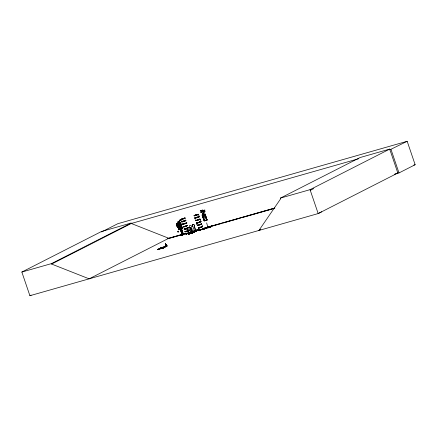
<?xml version="1.0" encoding="UTF-8"?>
<svg xmlns="http://www.w3.org/2000/svg" width="437" height="437" viewBox="0 0 437 437"><rect width="100%" height="100%" fill="white"/><g stroke="black" fill="none" stroke-linecap="round" stroke-linejoin="round"><path stroke-width="0.66" d="M179.072 221.87L179.072 221.504A3.469 1.606 70.3 0 1 180.618 220.128M204.281 229.075L207.384 227.393L207.324 227.087L207.46 227.475L204.287 229.092L207.384 227.393M196.819 222.815L198.185 222.504M184.119 229.207C185.283 229.977 187.664 226.628 187.866 229.283A0.83 0.716 62.8 0 1 188.429 230.468L189.308 233.522L188.62 233.719L187.451 230.747A0.83 0.716 62.8 0 1 187.178 229.48L186.921 228.316M188.986 233.844L188.779 233.15L186.386 234.008M189.904 227.398L190.111 228.644A0.83 0.716 62.8 0 0 190.39 229.911L190.412 229.9A0.83 0.716 62.8 0 1 190.133 228.633L190.111 228.644M191.477 232.506L191.794 232.353L191.919 233.008M191.597 232.391L191.056 232.724M192.029 231.342L191.859 231.282M194.492 230.512L194.968 230.277M194.629 230.731C193.531 231.566 195.934 228.764 195.153 231.266M194.52 230.583L194.989 230.485L194.334 230.375L194.847 230.217M181.645 235.101L182.961 234.478M206.122 228.152C204.472 227.136 217.047 225.787 205.985 228.267M191.75 232.451L189.937 233.205L190.969 232.905M191.614 231.217L192.029 231.184L191.625 231.244M194.629 230.397L194.809 230.556M202.211 211.863L205.193 211.459L202.664 213.005M202.249 211.858L204.614 211.404M180.47 226.12L180.661 225.05L179.918 222.903L179.279 222.668L177.608 223.11L177.411 223.624M176.379 224.634L176.269 225.055L177.908 227.475L176.324 225.033C176.395 224.055 178.482 223.657 179.29 224.181L180.929 226.595L179.328 224.132L178.744 223.941M177.449 223.629L177.635 223.143M178.088 224.137L177.498 223.203L179.913 226L179.886 226.874L178.935 227.153L177.946 226.574L176.827 224.88L177.138 224.427L176.537 223.52L177.477 223.269M177.072 224.432L176.472 223.525L177.498 223.203M179.563 228.666L181.956 227.967L182.355 228.677L179.361 224.05L179.05 224.214L179.328 224.132M178.788 228.3L177.886 227.464L178.788 228.3L181.186 227.579L178.793 228.261M191.679 232.571L188.549 234.106M194.47 231.364L189.139 234.003L194.503 231.189M189.319 233.942L189.232 233.418L189.265 233.768M191.215 232.686L191.04 231.9L191.581 233.129L191.395 232.402M191.39 232.604L189.937 233.205M191.422 233.347C200.332 229.015 192.477 233.145 192.307 233.036M192.378 232.38L192.837 232.134M192.253 233.107L192.477 232.424L192.613 232.828L191.324 233.178L191.215 232.855M193.99 231.889L194.651 231.692L194.219 231.741M195.317 231.544L195.7 231.402L195.525 230.621L195.574 231.146L194.263 231.517L194.104 230.9L193.689 231.26M195.596 231.43L199.31 229.583M176.313 225.011L176.624 224.853L176.313 225.011L179.29 229.731L178.979 228.77M179.137 228.841L178.919 228.797M181.912 228.005L182.382 228.655L179.274 229.572L176.351 224.929M181.661 228.092L181.923 227.923M179.083 224.132L182.092 228.759L180.208 222.799L182.213 228.54M191.614 231.446L192.018 231.271M191.63 231.304L191.805 231.239M194.656 230.528L196.53 230.009M178.979 229.671L179.722 229.01L179.509 229.627L178.979 229.671L179.722 229.01M179.028 229.753L179.771 229.092M181.208 220.15L180.973 220.002A3.469 1.606 70.3 0 0 179.427 221.379L179.427 221.761L178.678 221.603L179.257 223.318L180.088 222.247L179.345 222.089M180.421 235.423L183.507 234.543M206.089 228.169L205.838 227.967M202.222 211.825L200.774 212.267L201.173 212.038M258.939 230.441L280.658 198.78L280.423 198.098L360.077 157.538L389.695 149.099L397.834 173.008L318.185 213.567L29.907 295.712L21.85 272.049L101.504 231.484L131.122 223.05L131.275 223.487L168.802 238.28L167.497 238.651L185.823 233.429M209.913 226.721L210.033 227.076M190.346 233.063L190.865 232.888L190.335 233.003M193.613 232.14L195.334 231.43M193.76 231.91L193.291 232.233L193.771 231.981M200.785 212.245L204.538 210.612M185.064 218.047C181.229 218.511 178.001 221.231 185.108 218.123M181.546 221.548L185.878 220.133L185.561 220.133M181.563 221.706L185.96 220.27L185.643 220.275M183.715 218.538L185.048 217.943M186.441 222.723L186.757 222.717L182.426 224.132M182.442 224.29L186.839 222.859L186.523 222.859M182.491 224.427L186.883 222.99L186.206 223.072M183.294 226.743L185.479 226.257L183.272 226.579M183.316 226.727L184.556 226.748L183.638 227.043M194.061 215.67L195.131 215.119M198.409 214.228L195.241 215.66L195.552 215.386M195.317 215.501L195.727 215.359M184.053 228.917L188.385 227.497L188.068 227.502M187.02 225.678L187.653 225.339L185.485 226.284M184.458 226.841L187.626 225.53M198.387 214.25L195.126 215.119M184.998 231.79L189.39 230.359L189.074 230.359M198.491 214.267L199.13 216.419L194.82 217.992L199.277 216.479L198.961 216.479M195.896 220.772L200.228 219.358L195.743 220.707L196.022 220.51M199.277 216.85L194.864 218.123L195.142 217.921M185.747 234.177L185.993 233.893M196.847 222.815L196.683 223.149L197.267 223.045M196.645 222.952C195.694 227.256 201.255 223.946 201.391 223.711M189.773 232.544L190.122 232.593L189.024 233.079L189.505 232.948M197.305 225.197L197.59 225M196.519 222.865L199.376 222.291L200.818 221.351M200.867 221.499L197.267 223.034M198.256 227.704L202.522 226.366L202.222 225.213M199.146 230.304L203.467 228.879L202.336 229.092M203.134 228.944L203.418 228.742M182.076 228.671L181.65 227.999L182.038 228.753M204.538 210.612L205.024 210.115L202.413 210.465M188.505 234.188L191.608 232.511M192.504 232.227L192.591 231.457L193.056 231.222L193.263 231.828M192.116 233.085L199.179 229.545M192.406 233.074L191.22 233.402L198.627 229.649M194.148 231.85L194.094 231.031M195.743 231.304L194.416 231.796M178.924 228.89L179.208 228.797M179.143 228.824L179.645 229.452L176.592 224.929M180.328 229.108L180.519 229.081M183.119 234.784L181.279 228.846L181.568 228.764L183.551 234.625L183.212 234.724M182.633 234.877L180.612 229.021L182.628 234.871L182.169 235.035L182.513 234.937L180.486 229.092M203.861 212.442L204.866 211.847L204.582 211.432M193.771 232.074L193.383 232.102M182.158 219.341C182.262 219.123 182.234 219.232 180.825 219.489M182.011 219.407L182.431 219.243L182.12 219.341M183.813 218.369L180.913 219.696M185.146 218.265L181.95 219.472M181.825 221.717C181.442 222.329 186.266 220.696 185.687 220.406M181.907 221.859L181.623 222.056L185.408 220.925M194.361 215.55L194.088 215.758L195.76 215.392M197.18 214.72L194.143 215.883L194.815 215.802M195.246 215.588L195.727 215.425M197.12 214.682L197.136 214.578M197.087 214.72L198.447 214.365M198.18 214.376L194.705 215.397M182.786 224.443L182.508 224.645L186.817 223.127M195.077 217.631L194.798 217.834L195.115 217.828M195.224 218.068L194.946 218.265L195.317 219.341M199.048 216.812L199.327 216.61L199.01 216.615M199.283 216.85L197.185 217.713M195.956 220.215L195.678 220.417L199.988 218.899M195.978 220.374C195.596 220.991 200.419 219.352 199.84 219.063M187.358 225.514L185.43 226.109M187.615 225.492L184.409 226.705M199.928 219.396L200.206 219.194L199.889 219.199M184.288 228.95C183.906 229.567 188.729 227.928 188.15 227.639M184.414 229.228C184.021 229.835 188.806 228.212 188.216 227.934M196.803 222.668L196.53 222.93L196.89 223.028M196.661 223.05L198.201 222.564M196.934 223.05L196.65 223.252L196.967 223.247M185.146 231.375L184.867 231.577L187.67 230.829M185.168 231.534L184.884 231.736L187.73 230.976M185.293 231.812C184.9 232.418 189.685 230.802 189.095 230.523M197.606 225.159C197.005 225.913 203.101 223.695 201.107 223.924M197.655 225.29L197.371 225.492L201.747 223.952M197.732 225.432L197.453 225.634L201.577 224.339M201.572 224.339L201.763 224.115M186.036 233.975L188.505 233.282M198.485 227.743C197.885 228.496 203.981 226.284 201.987 226.508M189.079 233.227L190.15 232.675L189.811 232.593M198.535 227.874C198.152 228.491 202.976 226.852 202.397 226.563M198.617 228.016L198.332 228.218L199.01 228.136M199.31 230.031L199.026 230.233L200.687 229.867M199.698 230.02L199.037 230.299L199.354 230.179M203.189 229.086L203.445 228.797L203.096 228.748M207.952 227.273L206.592 222.837M165.508 246.184L166.743 245.785L165.508 246.184L165.432 243.737L166.743 245.785M207.324 227.087L204.478 228.611L204.631 228.993M208.689 227.841C213.698 226.251 211.759 224.957 208.553 227.453L209.023 227.726M211.437 225.951L208.591 227.453L208.755 227.764M208.695 227.732L211.584 226.246M178.285 222.914L177.591 223.116M179.296 222.619L178.919 221.455L177.886 221.767L178.323 224.552M179.957 222.428L180.47 222.717L182.508 228.458L180.366 229.081L182.344 234.959M181.568 227.065L181.541 225.809M186.889 228.633L187.178 229.48M190.412 229.9L191.553 232.883L192.247 232.686L191.384 229.622A0.83 0.716 62.8 0 0 190.8 228.447L190.319 227.355M192.881 226.699L192.919 226.683A1.24 1.071 62.8 0 1 192.356 225.028A1.24 1.071 62.8 0 1 193.815 224.607A1.24 1.071 62.8 0 1 194.383 226.268L195.705 230.84L194.634 231.157L192.919 226.683A1.24 1.071 62.8 0 1 192.318 225.044A1.24 1.071 62.8 0 1 193.782 224.629A1.24 1.071 62.8 0 1 194.345 226.284L195.705 230.84M190.8 228.447L190.827 228.436A0.83 0.716 62.8 0 1 191.384 229.622L191.384 229.622M187.451 230.747L188.62 233.719M191.33 232.353L192.635 231.981L192.471 231.49L193.056 231.222M191.368 232.566L188.342 234.172L188.2 233.713L189.571 233.609M194.918 230.304L194.705 230.589M189.15 233.44L189.538 233.26L189.68 233.664L188.391 234.013L188.2 233.713M191.859 232.451L190.543 232.987M192.733 231.692L191.411 227.12A1.24 1.071 62.8 0 0 190.849 225.465A1.24 1.071 62.8 0 0 189.385 225.88A1.24 1.071 62.8 0 0 189.948 227.535M192.952 231.637L194.656 230.763M192.258 232.08L191.87 231.075L192.258 232.08L194.968 230.747M192.389 232.003L194.957 230.676M194.525 231.091L192.094 232.424M195.405 230.654L195.989 230.386L196.197 230.993M195.639 230.61L196.978 229.999L195.874 230.572M197.573 229.928C198.584 229.698 196.202 230.436 197.934 229.742C195.372 230.703 200.496 228.365 195.934 230.823M194.104 231.583L191.324 232.686M194.263 231.517L194.722 231.282M195.776 230.731L196.945 230.124M191.324 233.178L192.504 232.774L192.477 232.424M193.902 232.069L192.87 232.369L194.793 231.615M194.722 231.381L194.372 230.354M198.693 229.512L191.275 233.336L191.133 232.877M199.141 229.48L195.47 231.381M21.85 272.049L51.473 263.609L131.122 223.05M51.473 263.609L51.621 264.052L131.275 223.487L358.81 158.691M29.907 295.712L31.12 295.09M207.083 219.707C206.963 219.8 206.537 220.729 204.15 220.914L202.216 215.031L202.495 214.949L204.521 220.794L204.117 220.925L202.216 215.031M202.156 215.059L202.495 214.949M206.745 219.8L206.991 220.09L204.958 214.25L205.237 214.168L207.001 220.084M205.237 214.168L204.898 214.277M179.186 228.507L179.339 228.485M182.076 227.688L181.852 227.748M179.296 227.988C180.377 229.551 179.001 229.971 179.017 228.07M179.771 229.256L179.236 228.021M181.557 228.775L181.098 228.939M204.369 220.461L204.265 220.51M204.44 220.554L206.777 219.898M207.143 219.674L207.122 220.073M182.895 234.281L181.819 235.057M182.114 234.762L183.879 234.035M184.032 234.019L182.18 234.92M183.436 234.609L180.35 235.488L183.458 234.396M182.158 234.576L185.337 233.642M157.391 249.543L163.624 247.981L157.391 249.543L160.811 247.801L166.978 246.042L163.547 247.981L166.978 246.042M157.457 249.74L160.953 247.992L166.715 246.14M165.06 246.402L167.213 245.627L165.071 246.37M280.423 198.098L310.046 189.663L389.695 149.099M389.738 149.88L407.18 141.288L415.15 164.711L398.997 172.932L394.409 174.243M258.753 230.534L260.763 229.512M310.275 190.346L313.782 188.571M321.687 211.792L318.185 213.567L310.046 189.663M194.367 215.561L194.705 215.392M195.235 215.632L195.618 215.408M197.835 214.534L198.19 214.376M197.906 214.753L198.256 214.589M185.403 220.925L185.938 220.543M200.283 221.734L200.922 221.603M189.527 233.041L189.877 232.883M199.343 230.173L199.687 230.015M202.844 229.25L203.167 228.999L200.173 230.091M202.462 211.535L204.729 210.202L203.964 210.192M189.953 227.349L190.423 227.409M179.574 229.496L178.514 227.682M202.528 210.055L200.954 210.661L202.468 210.039M181.814 218.915L180.836 219.483M197.846 214.534L196.3 215.119M197.912 214.753L195.268 215.681M186.544 225.771L186.998 225.585M199.84 221.92L200.315 221.788M199.933 222.171L201.004 221.63M188.194 230.627L189.265 230.086L188.948 230.086M188.265 230.774L189.347 230.223L189.03 230.228M183.24 234.718L181.3 228.841L183.332 234.724M183.382 234.707L181.513 228.78M186.32 233.669L186.774 233.489M186.337 233.735L186.785 233.544M186.364 233.817L186.823 233.631M202.402 229.425L202.823 229.157M201.08 212.131L202.478 211.568M181.836 219.008L184.862 218.058M195.159 215.206L195.661 214.928M186.053 226.076L186.583 225.88M180.148 222.832L180.486 222.717L182.415 228.562M199.316 222.116L199.867 221.974M199.895 222.067L198.802 222.471M198.218 222.881L197.879 222.996M186.894 228.524L188.511 227.77L188.194 227.775M200.108 229.753L200.632 229.551M200.135 229.84L200.67 229.638M202.375 229.343L200.703 229.928M179.754 220.619A2.972 1.377 70.3 0 1 180.667 220.581L181.022 220.45A2.972 1.377 70.3 0 0 179.7 221.958M179.738 222.373L180.088 222.247M182.36 218.795L182.906 218.522M186.02 225.967L184.878 226.355M199.338 222.176L198.196 222.564M194.733 230.698L193.646 231.135M197.453 229.851L199.048 229.529L197.54 229.829M188.555 233.429L185.747 234.166M181.399 228.851L183.136 234.778M182.3 219.281L180.902 219.702M196.3 215.113L195.192 215.468M197.185 217.713L195.033 218.287M198.234 222.673L198.835 222.564M181.868 219.254L184.856 218.047M196.868 214.758L197.305 214.611M184.327 226.459L184.862 226.295M177.93 221.794L178.88 221.515M179.372 229.458L182.415 228.496M191.395 231.211L191.914 231.053M194.995 230.31L194.711 230.528M188.779 233.15L188.434 233.254L188.642 233.964M192.165 232.582L192.198 232.932M192.87 232.369L194.487 231.774M407.18 141.288L117.804 223.7L101.652 231.927L101.504 231.484M413.839 165.082L415.15 164.711M211.382 225.934L211.519 226.322M186.015 233.336L168.988 238.181L89.148 278.839L51.621 264.052M189.942 232.216L191.253 231.839M195.836 230.534L197.147 230.162M203.697 228.3L206.313 227.551M208.28 226.994L274.42 208.154M395.884 173.565L397.899 172.976M189.756 232.309L191.062 231.938M193.028 231.375L194.995 230.818M196.306 230.446L198.922 229.698M202.85 228.578L274.884 208.067M169.419 238.318L183.464 234.374M196.967 230.468L198.939 229.911M202.872 228.786L221.892 223.373M223.209 222.996L231.08 220.756M232.391 220.385L240.263 218.139M241.574 217.768L274.37 208.427M206.1 228.152L210.175 226.961L205.969 228.229M167.049 246.239L160.811 247.801M200.244 210.951L202.424 210.41M200.982 210.803L200.277 210.967L201.053 210.639M195.197 215.463L194.372 215.67M194.809 215.802L195.437 215.599M183.911 226.732L184.381 226.601M199.004 228.136L202.642 226.699M188.992 232.795L189.45 232.675M189.013 232.888L190.068 232.653M200.157 230.031L199.119 230.321M196.961 223.247L201.036 221.761L200.72 221.767M183.873 226.579L183.196 226.661M202.741 228.824L203.101 228.748M202.773 228.879L203.363 228.775M186.031 234.085L186.424 234.09M180.208 229.174L182.218 235.024M178.465 231.818C179.623 231.435 177.466 230.523 178.039 231.632M194.383 215.66L194.061 215.66M183.649 227.038L183.327 227.043M202.271 226.295L202.588 226.29M200.851 221.406L200.222 219.358M189.483 233.893L188.445 234.188M178.678 221.603L179.072 221.887M166.71 245.763L165.295 243.786L165.541 246.2M166.612 245.856L165.448 243.748L166.519 245.802M166.35 245.965L165.333 243.77L165.639 246.113M166.016 245.359L165.388 243.753L166.027 246.075M180.153 225.197L179.41 223.05L178.46 223.329L178.831 224.4M178.957 228.098L179.416 229.376M391.028 149.514L398.997 172.932M204.958 214.25L206.903 220.133M202.435 214.982L204.379 220.854M198.13 229.857C192.848 231.67 202.364 228.371 197.082 230.184M192.935 231.255L193.099 231.741M181.994 223.132L182.36 224.208M185.244 233.697L182.092 234.379L180.295 229.119M160.953 247.992L157.724 249.642M179.033 221.472L179.612 223.192M165.902 246.004L165.333 243.77L165.732 246.162M180.902 226.579L181.175 227.601L180.891 226.601M180.874 220.292L180.891 220.718M179.345 221.761A2.972 1.377 70.3 0 1 179.514 220.964M205.363 216.501L205.341 217.522L203.992 217.905L202.61 214.928L202.981 214.398L202.593 213.245L203.604 212.961L203.997 214.114L204.631 214.354L205.363 216.501M178.646 226.869L178.285 226.972L178.269 225.721L176.947 224.875L178.329 225.459C177.772 223.984 179.367 224.132 178.689 225.607L180.077 226.486L178.613 225.858L178.646 226.896M206.182 217.282L206.073 218.576L204.046 219.155L203.15 218.145L202.102 215.07L202.309 214.589L204.669 213.917L205.139 214.206L206.182 217.282M177.706 231.73C178.165 233.287 179.104 230.987 177.706 231.73M179.367 228.901L181.765 228.201L179.367 228.901M178.777 221.756L178.165 221.936L178.301 222.318L178.908 222.138L178.777 221.756M177.417 223.444L176.805 223.624L177.619 223.744L177.417 223.444M178.285 224.454L177.335 224.733L178.454 226.426L179.405 226.148L178.285 224.454M203.5 213.201L202.823 213.393L202.954 213.775L203.631 213.584L203.5 213.201M204.128 214.496L203.112 214.786L203.844 216.932L204.86 216.648L204.128 214.496"/></g></svg>
